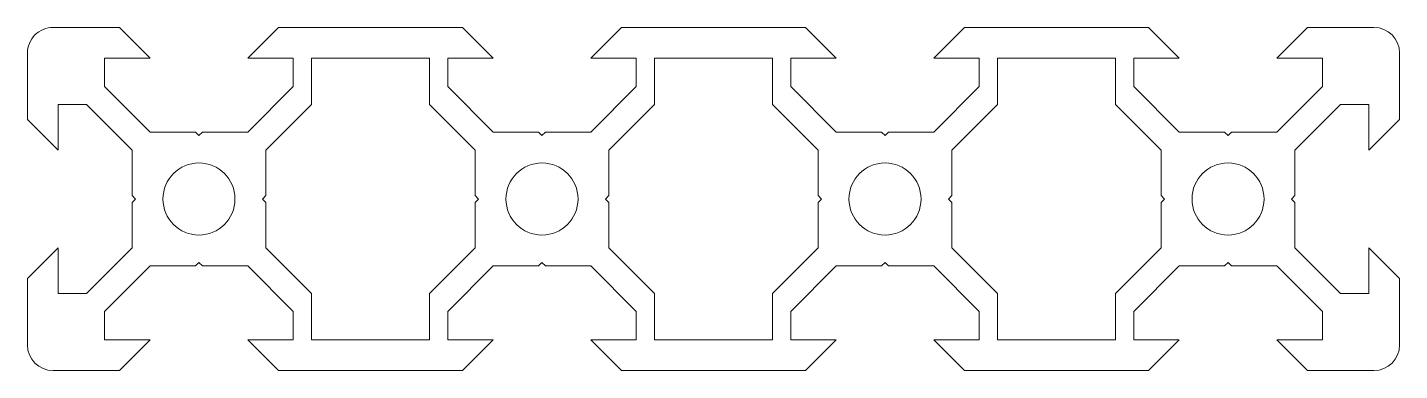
# Model space of a CAD drawing. Extents: x -10 to 70, y -10 to 10.
import ezdxf

# ---------------------------------------------------------------- set-up
doc = ezdxf.new("R2010")
doc.units = 0
doc.layers.get('0').update_dxf_attribs({"linetype": 'CONTINUOUS', "lineweight": 5, "true_color": 0xffffff})

# ---------------------------------------------------------------- blocks, each defined once
blk = doc.blocks.new('block 4')
at = {"color": 7, "true_color": 0xffffff}
for p, q in [((-80.3, -5.041), (-76.44, -5.041)), ((-76.44, -5.041), (-74.64, -6.841)), ((-67.16, -5.041), (-68.96, -6.841)), ((-56.44, -5.041), (-67.16, -5.041)), ((-56.44, -5.041), (-54.64, -6.841)), ((-47.16, -5.041), (-48.96, -6.841)), ((-40.3, -5.041), (-47.16, -5.041)), ((-40.3, -5.041), (-36.44, -5.041)), ((-36.44, -5.041), (-34.64, -6.841)), ((-27.16, -5.041), (-28.96, -6.841)), ((-16.44, -5.041), (-27.16, -5.041)), ((-16.44, -5.041), (-14.64, -6.841)), ((-7.16, -5.041), (-8.96, -6.841)), ((-3.3, -5.041), (-7.16, -5.041)), ((-81.8, -6.541), (-81.8, -10.401)), ((-77.299, -6.841), (-77.299, -8.481)), ((-74.64, -6.841), (-77.299, -6.841)), ((-68.96, -6.841), (-66.301, -6.841)), ((-66.301, -6.841), (-66.301, -8.481)), ((-57.299, -6.841), (-57.299, -8.481)), ((-54.64, -6.841), (-57.299, -6.841)), ((-48.96, -6.841), (-46.301, -6.841)), ((-46.301, -6.841), (-46.301, -8.481)), ((-37.299, -6.841), (-37.299, -8.481)), ((-34.64, -6.841), (-37.299, -6.841)), ((-28.96, -6.841), (-26.301, -6.841)), ((-26.301, -6.841), (-26.301, -8.481)), ((-17.299, -6.841), (-17.299, -8.481)), ((-14.64, -6.841), (-17.299, -6.841)), ((-8.96, -6.841), (-6.301, -6.841)), ((-6.301, -6.841), (-6.301, -8.481)), ((-1.8, -6.541), (-1.8, -10.401)), ((-77.299, -8.481), (-74.64, -11.14)), ((-66.301, -8.481), (-68.96, -11.14)), ((-57.299, -8.481), (-54.64, -11.14)), ((-46.301, -8.481), (-48.96, -11.14)), ((-37.299, -8.481), (-34.64, -11.14)), ((-26.301, -8.481), (-28.96, -11.14)), ((-17.299, -8.481), (-14.64, -11.14)), ((-6.301, -8.481), (-8.96, -11.14)), ((-80, -9.542), (-80, -12.201)), ((-80, -9.542), (-78.36, -9.542)), ((-78.36, -9.542), (-75.701, -12.201)), ((-65.24, -9.542), (-67.899, -12.201)), ((-58.36, -9.542), (-55.701, -12.201)), ((-45.24, -9.542), (-47.899, -12.201)), ((-38.36, -9.542), (-35.701, -12.201)), ((-25.24, -9.542), (-27.899, -12.201)), ((-18.36, -9.542), (-15.701, -12.201)), ((-5.24, -9.542), (-7.899, -12.201)), ((-3.6, -9.542), (-5.24, -9.542)), ((-3.6, -9.542), (-3.6, -12.201)), ((-81.8, -10.401), (-80, -12.201)), ((-72, -11.14), (-74.64, -11.14)), ((-72, -11.14), (-71.8, -11.34)), ((-71.6, -11.14), (-71.8, -11.34)), ((-71.6, -11.14), (-68.96, -11.14)), ((-52, -11.14), (-54.64, -11.14)), ((-52, -11.14), (-51.8, -11.34)), ((-51.6, -11.14), (-51.8, -11.34)), ((-51.6, -11.14), (-48.96, -11.14)), ((-32, -11.14), (-34.64, -11.14)), ((-32, -11.14), (-31.8, -11.34)), ((-31.6, -11.14), (-31.8, -11.34)), ((-31.6, -11.14), (-28.96, -11.14)), ((-12, -11.14), (-14.64, -11.14)), ((-12, -11.14), (-11.8, -11.34)), ((-11.6, -11.14), (-11.8, -11.34)), ((-11.6, -11.14), (-8.96, -11.14)), ((-1.8, -10.401), (-3.6, -12.201)), ((-75.701, -12.201), (-75.701, -14.841)), ((-67.899, -12.201), (-67.899, -14.841)), ((-55.701, -12.201), (-55.701, -14.841)), ((-47.899, -12.201), (-47.899, -14.841)), ((-35.701, -12.201), (-35.701, -14.841)), ((-27.899, -12.201), (-27.899, -14.841)), ((-15.701, -12.201), (-15.701, -14.841)), ((-7.899, -12.201), (-7.899, -14.841)), ((-75.701, -14.841), (-75.501, -15.041)), ((-75.701, -15.241), (-75.501, -15.041)), ((-67.899, -14.841), (-68.099, -15.041)), ((-67.899, -15.241), (-68.099, -15.041)), ((-55.701, -14.841), (-55.501, -15.041)), ((-55.701, -15.241), (-55.501, -15.041)), ((-47.899, -14.841), (-48.099, -15.041)), ((-47.899, -15.241), (-48.099, -15.041)), ((-35.701, -14.841), (-35.501, -15.041)), ((-35.701, -15.241), (-35.501, -15.041)), ((-27.899, -14.841), (-28.099, -15.041)), ((-27.899, -15.241), (-28.099, -15.041)), ((-15.701, -14.841), (-15.501, -15.041)), ((-15.701, -15.241), (-15.501, -15.041)), ((-7.899, -14.841), (-8.099, -15.041)), ((-7.899, -15.241), (-8.099, -15.041)), ((-75.701, -17.881), (-75.701, -15.241)), ((-67.899, -17.881), (-67.899, -15.241)), ((-55.701, -17.881), (-55.701, -15.241)), ((-47.899, -17.881), (-47.899, -15.241)), ((-35.701, -17.881), (-35.701, -15.241)), ((-27.899, -17.881), (-27.899, -15.241)), ((-15.701, -17.881), (-15.701, -15.241)), ((-7.899, -17.881), (-7.899, -15.241)), ((-81.8, -19.681), (-80, -17.881)), ((-80, -20.54), (-80, -17.881)), ((-78.36, -20.54), (-75.701, -17.881)), ((-65.24, -20.54), (-67.899, -17.881)), ((-58.36, -20.54), (-55.701, -17.881)), ((-45.24, -20.54), (-47.899, -17.881)), ((-38.36, -20.54), (-35.701, -17.881)), ((-25.24, -20.54), (-27.899, -17.881)), ((-18.36, -20.54), (-15.701, -17.881)), ((-5.24, -20.54), (-7.899, -17.881)), ((-1.8, -19.681), (-3.6, -17.881)), ((-3.6, -20.54), (-3.6, -17.881)), ((-77.299, -21.601), (-74.64, -18.942)), ((-72, -18.942), (-74.64, -18.942)), ((-72, -18.942), (-71.8, -18.742)), ((-71.6, -18.942), (-71.8, -18.742)), ((-71.6, -18.942), (-68.96, -18.942)), ((-66.301, -21.601), (-68.96, -18.942)), ((-57.299, -21.601), (-54.64, -18.942)), ((-52, -18.942), (-54.64, -18.942)), ((-52, -18.942), (-51.8, -18.742)), ((-51.6, -18.942), (-51.8, -18.742)), ((-51.6, -18.942), (-48.96, -18.942)), ((-46.301, -21.601), (-48.96, -18.942)), ((-37.299, -21.601), (-34.64, -18.942)), ((-32, -18.942), (-34.64, -18.942)), ((-32, -18.942), (-31.8, -18.742)), ((-31.6, -18.942), (-31.8, -18.742)), ((-31.6, -18.942), (-28.96, -18.942)), ((-26.301, -21.601), (-28.96, -18.942)), ((-17.299, -21.601), (-14.64, -18.942)), ((-12, -18.942), (-14.64, -18.942)), ((-12, -18.942), (-11.8, -18.742)), ((-11.6, -18.942), (-11.8, -18.742)), ((-11.6, -18.942), (-8.96, -18.942)), ((-6.301, -21.601), (-8.96, -18.942)), ((-81.8, -23.541), (-81.8, -19.681)), ((-1.8, -23.541), (-1.8, -19.681)), ((-80, -20.54), (-78.36, -20.54)), ((-3.6, -20.54), (-5.24, -20.54)), ((-77.299, -23.241), (-77.299, -21.601)), ((-66.301, -23.241), (-66.301, -21.601)), ((-57.299, -23.241), (-57.299, -21.601)), ((-46.301, -23.241), (-46.301, -21.601)), ((-37.299, -23.241), (-37.299, -21.601)), ((-26.301, -23.241), (-26.301, -21.601)), ((-17.299, -23.241), (-17.299, -21.601)), ((-6.301, -23.241), (-6.301, -21.601)), ((-74.64, -23.241), (-77.299, -23.241)), ((-76.44, -25.041), (-74.64, -23.241)), ((-68.96, -23.241), (-66.301, -23.241)), ((-67.16, -25.041), (-68.96, -23.241)), ((-54.64, -23.241), (-57.299, -23.241)), ((-56.44, -25.041), (-54.64, -23.241)), ((-48.96, -23.241), (-46.301, -23.241)), ((-47.16, -25.041), (-48.96, -23.241)), ((-34.64, -23.241), (-37.299, -23.241)), ((-36.44, -25.041), (-34.64, -23.241)), ((-28.96, -23.241), (-26.301, -23.241)), ((-27.16, -25.041), (-28.96, -23.241)), ((-14.64, -23.241), (-17.299, -23.241)), ((-16.44, -25.041), (-14.64, -23.241)), ((-8.96, -23.241), (-6.301, -23.241)), ((-7.16, -25.041), (-8.96, -23.241)), ((-80.3, -25.041), (-76.44, -25.041)), ((-56.44, -25.041), (-67.16, -25.041)), ((-40.3, -25.041), (-47.16, -25.041)), ((-40.3, -25.041), (-36.44, -25.041)), ((-16.44, -25.041), (-27.16, -25.041)), ((-3.3, -25.041), (-7.16, -25.041))]:
    blk.add_line(p, q, dxfattribs=at)
for p, q in [((-65.24, -6.841), (-65.24, -9.542)), ((-58.36, -6.841), (-65.24, -6.841)), ((-58.36, -9.542), (-58.36, -6.841)), ((-45.24, -9.542), (-45.24, -6.841)), ((-45.24, -6.841), (-38.36, -6.841)), ((-38.36, -9.542), (-38.36, -6.841)), ((-25.24, -6.841), (-25.24, -9.542)), ((-18.36, -6.841), (-25.24, -6.841)), ((-18.36, -9.542), (-18.36, -6.841)), ((-65.24, -9.542), (-65.24, -8.613)), ((-25.24, -9.542), (-25.24, -8.613)), ((-65.24, -20.54), (-65.24, -23.241)), ((-58.36, -20.54), (-58.36, -23.241)), ((-45.24, -20.54), (-45.24, -23.241)), ((-38.36, -20.54), (-38.36, -23.241)), ((-25.24, -20.54), (-25.24, -23.241)), ((-18.36, -20.54), (-18.36, -23.241)), ((-65.24, -23.241), (-58.36, -23.241)), ((-45.24, -23.241), (-38.36, -23.241)), ((-25.24, -23.241), (-18.36, -23.241))]:
    blk.add_line(p, q)
for centre in [(-71.8, -15.041), (-51.8, -15.041), (-31.8, -15.041), (-11.8, -15.041)]:
    blk.add_circle(centre, 2.1, dxfattribs=at)
for centre, start, end in [((-80.3, -6.541), 90, 180.00001), ((-3.3, -6.541), 0, 90), ((-80.3, -23.541), 180, 270), ((-3.3, -23.541), 270, 0)]:
    blk.add_arc(centre, 1.5, start, end, dxfattribs=at)

msp = doc.modelspace()

# ---------------------------------------------------------------- block references
msp.add_blockref('block 4', (71.8, 15.041))

doc.saveas('drawing.dxf')
